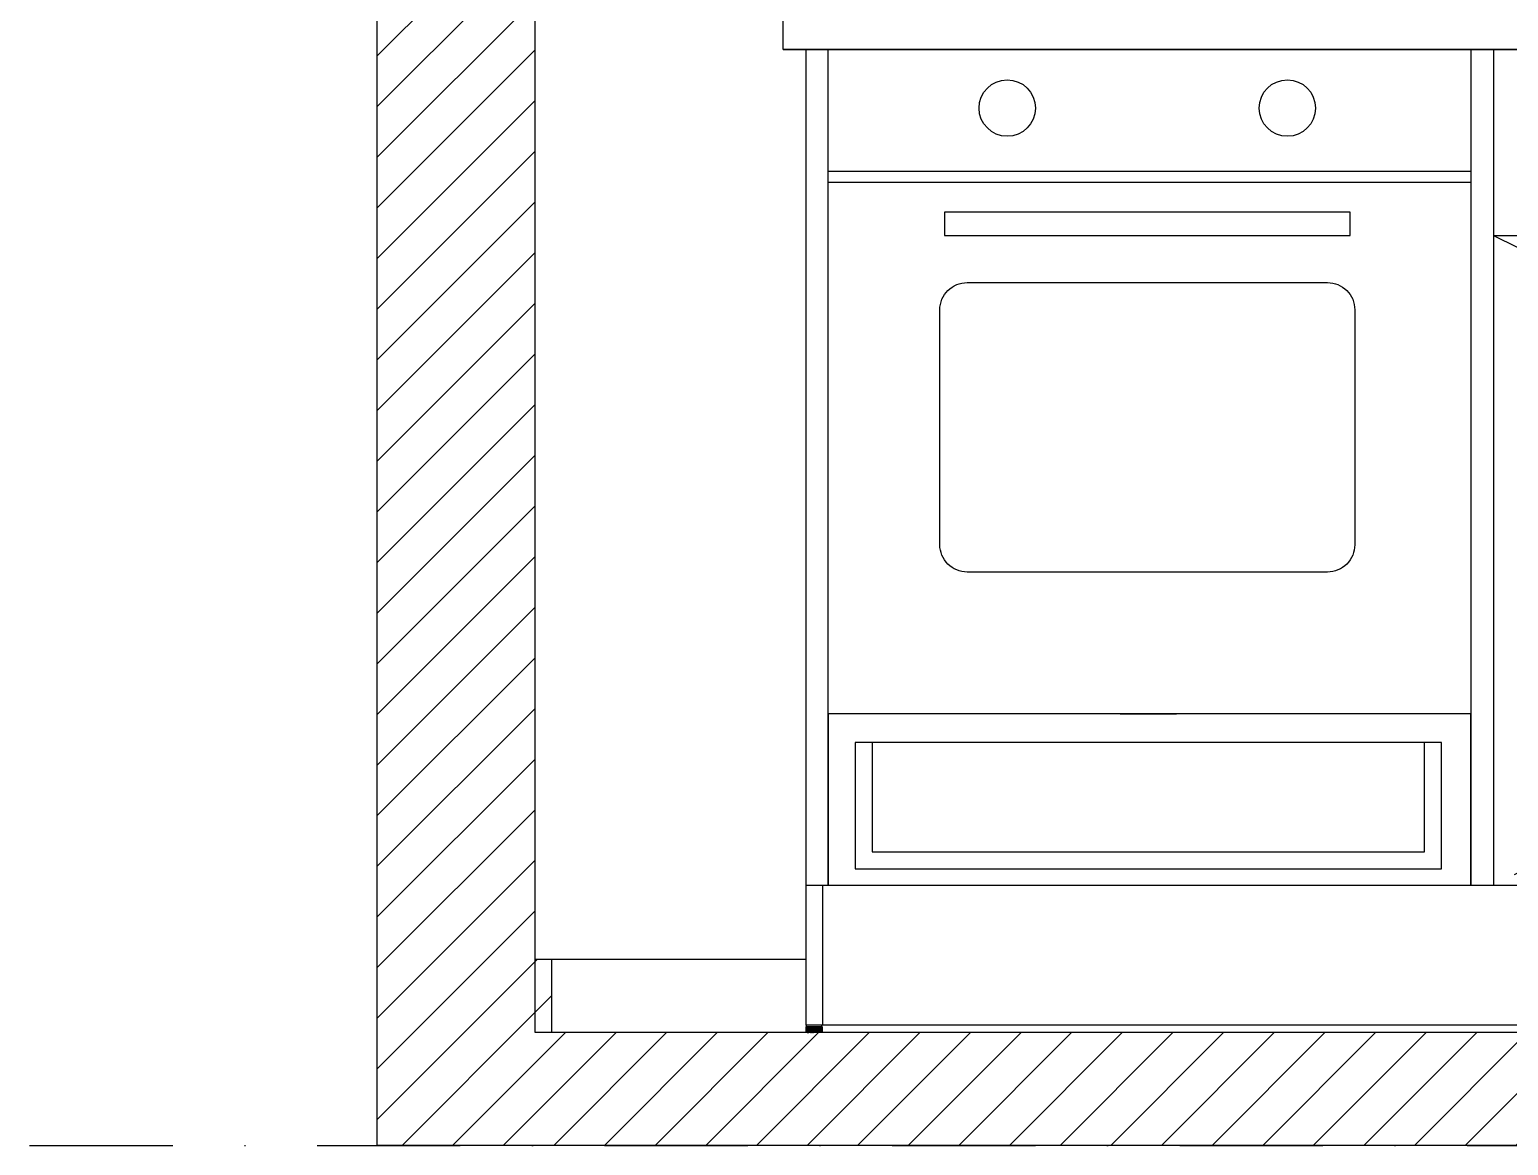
# Model space of a CAD drawing. Header units: millimetres. Extents: x 15064 to 17168, y 16262 to 17454.
# Drawn here: x 16237.8 to 16368.9, y 17181.3 to 17280.2 of the extents above; entities that cross this region are included whole.
import ezdxf

# ---------------------------------------------------------------- set-up
doc = ezdxf.new("R2010")
doc.units = ezdxf.units.MM
doc.linetypes.add('NASCOSTA', pattern=[9.525, 6.35, -3.175])
doc.linetypes.add('TRATTOPUNTO', pattern=[25.4, 12.7, -6.35, 0, -6.35])
for name, color, linetype in [('apertura ante', 8, 'NASCOSTA'), ('muri', 30, 'Continuous'), ('piastrelle', 11, 'Continuous'), ('sezioni', 235, 'Continuous')]:
    doc.layers.add(name, color=color, linetype=linetype)
pattern_1 = [(45, (-4e-12, 533.2703), (-2.24506403, 2.24506403), [])]

msp = doc.modelspace()

# ---------------------------------------------------------------- hatches: boundary and pattern name
at = {"layer": 'muri'}
h = msp.add_hatch(dxfattribs=at)
h.set_pattern_fill('ANSI31', color=256)
h.set_pattern_definition(pattern_1)
h.paths.add_polyline_path([(16268.62, 17181.26), (16582.12, 17181.26), (16582.12, 17298.76), (16568.12, 17298.76), (16568.12, 17191.26), (16282.62, 17191.26), (16282.62, 17412.26), (16568.12, 17412.26), (16596.12, 17412.26), (16596.12, 17426.26), (16268.62, 17426.26)])
at = {"layer": 'piastrelle'}
h = msp.add_hatch(dxfattribs=at)
h.set_pattern_fill('ANSI31', color=256)
h.set_pattern_definition(pattern_1)
h.paths.add_polyline_path([(16284.12, 17197.76), (16282.62, 17197.76), (16282.62, 17191.26), (16284.12, 17191.26)])
h.paths.add_polyline_path([(16568.12, 17197.76), (16566.62, 17197.76), (16566.62, 17191.26), (16568.12, 17191.26)])

# ---------------------------------------------------------------- linework, layer by layer
for p, q in [((16304.62, 17278.42), (16304.62, 17281.92)), ((16304.62, 17278.42), (16304.62, 17281.92)), ((16488.62, 17278.42), (16304.62, 17278.42)), ((16304.62, 17278.42), (16488.62, 17278.42)), ((16306.62, 17278.42), (16306.62, 17191.92)), ((16308.62, 17204.32), (16308.62, 17278.42)), ((16365.62, 17278.42), (16365.62, 17204.32)), ((16365.62, 17278.42), (16365.62, 17219.52)), ((16367.62, 17278.42), (16367.62, 17204.32)), ((16354.92, 17263.98), (16318.92, 17263.98)), ((16318.92, 17263.98), (16318.92, 17261.91)), ((16354.92, 17261.91), (16354.92, 17263.98)), ((16318.92, 17261.91), (16354.92, 17261.91)), ((16367.62, 17261.92), (16367.62, 17204.32)), ((16334.5, 17219.52), (16339.5, 17219.52)), ((16363.01, 17216.99), (16311.01, 17216.99)), ((16311.01, 17216.99), (16311.01, 17205.79)), ((16312.51, 17216.99), (16312.51, 17207.29)), ((16361.51, 17207.29), (16361.51, 17216.99)), ((16363.01, 17205.79), (16363.01, 17216.99)), ((16282.62, 17212.26), (16282.62, 17212.26)), ((16312.51, 17207.29), (16361.51, 17207.29)), ((16311.01, 17205.79), (16363.01, 17205.79)), ((16306.62, 17204.32), (16486.62, 17204.32)), ((16306.62, 17204.32), (16308.12, 17204.32)), ((16306.62, 17204.32), (16308.62, 17204.32)), ((16308.12, 17204.32), (16308.12, 17191.92)), ((16367.62, 17204.32), (16425.62, 17204.32)), ((16486.62, 17191.92), (16306.62, 17191.92)), ((16308.12, 17191.92), (16306.62, 17191.92))]:
    msp.add_line(p, q)
for points in [[(16365.62, 17219.52), (16365.62, 17219.52), (16308.62, 17219.52), (16308.62, 17278.42), (16365.62, 17278.42), (16365.62, 17219.52)], [(16308.62, 17267.63), (16365.62, 17267.63)], [(16309.62, 17267.63), (16365.62, 17267.63)], [(16308.62, 17266.64), (16365.62, 17266.64)]]:
    msp.add_lwpolyline(points)
for points in [[(16425.62, 17278.42), (16367.62, 17278.42), (16367.62, 17261.92), (16425.62, 17261.92)], [(16365.62, 17219.52), (16308.62, 17219.52), (16308.62, 17204.32), (16365.62, 17204.32)]]:
    msp.add_lwpolyline(points, close=True)
msp.add_lwpolyline([(16320.94, 17257.75), (16352.9, 17257.75, -0.414214), (16355.32, 17255.34), (16355.32, 17234.51, -0.414214), (16352.9, 17232.09), (16320.94, 17232.09, -0.414214), (16318.52, 17234.51), (16318.52, 17255.34, -0.414214)], format="xyb", close=True)
at = {"lineweight": 25}
for points in [[(16306.64, 17191.78), (16306.64, 17191.29), (16306.65, 17191.29), (16306.65, 17191.29)], [(16306.64, 17191.78), (16306.65, 17191.78), (16306.65, 17191.78)], [(16306.65, 17191.78), (16306.65, 17191.29), (16306.66, 17191.29), (16306.66, 17191.29), (16306.67, 17191.29)], [(16306.65, 17191.78), (16306.66, 17191.78), (16306.66, 17191.78), (16306.67, 17191.78)], [(16306.67, 17191.28), (16306.67, 17191.28), (16306.67, 17191.29), (16306.67, 17191.29), (16306.67, 17191.29), (16306.67, 17191.78)], [(16306.69, 17191.78), (16306.68, 17191.78), (16306.68, 17191.78), (16306.68, 17191.78), (16306.67, 17191.78), (16306.67, 17191.78)], [(16306.68, 17191.78), (16306.68, 17191.92)], [(16306.68, 17191.78), (16306.68, 17191.29), (16306.68, 17191.29), (16306.68, 17191.29), (16306.69, 17191.29)], [(16306.69, 17191.28), (16306.69, 17191.28), (16306.69, 17191.29), (16306.69, 17191.29), (16306.69, 17191.29), (16306.69, 17191.78)], [(16306.73, 17191.78), (16306.72, 17191.78), (16306.71, 17191.78), (16306.71, 17191.78), (16306.7, 17191.78), (16306.69, 17191.78)], [(16306.71, 17191.78), (16306.71, 17191.29), (16306.71, 17191.29), (16306.72, 17191.29), (16306.73, 17191.29)], [(16306.72, 17191.28), (16306.72, 17191.28), (16306.72, 17191.28), (16306.72, 17191.28), (16306.73, 17191.29), (16306.73, 17191.29), (16306.73, 17191.78)], [(16306.77, 17191.78), (16306.76, 17191.78), (16306.76, 17191.78), (16306.75, 17191.78), (16306.74, 17191.78), (16306.73, 17191.78)], [(16306.75, 17191.78), (16306.75, 17191.29), (16306.76, 17191.29), (16306.76, 17191.29), (16306.77, 17191.29)], [(16306.76, 17191.28), (16306.76, 17191.28), (16306.77, 17191.28), (16306.77, 17191.28), (16306.77, 17191.28), (16306.77, 17191.29), (16306.77, 17191.29), (16306.77, 17191.78)], [(16306.83, 17191.78), (16306.82, 17191.78), (16306.81, 17191.78), (16306.81, 17191.78), (16306.8, 17191.78), (16306.79, 17191.78), (16306.77, 17191.78)], [(16306.8, 17191.78), (16306.8, 17191.29), (16306.81, 17191.29), (16306.81, 17191.29), (16306.82, 17191.29), (16306.83, 17191.29)], [(16306.81, 17191.28), (16306.82, 17191.28), (16306.82, 17191.28), (16306.82, 17191.28), (16306.83, 17191.28), (16306.83, 17191.29), (16306.83, 17191.29), (16306.83, 17191.78)], [(16306.9, 17191.78), (16306.89, 17191.78), (16306.88, 17191.78), (16306.87, 17191.78), (16306.87, 17191.78), (16306.85, 17191.78), (16306.83, 17191.78)], [(16306.87, 17191.29), (16306.88, 17191.28), (16306.88, 17191.28), (16306.88, 17191.28), (16306.89, 17191.28), (16306.9, 17191.29), (16306.9, 17191.29), (16306.9, 17191.78)], [(16306.87, 17191.78), (16306.87, 17191.29), (16306.87, 17191.29), (16306.88, 17191.29), (16306.89, 17191.29), (16306.9, 17191.29)], [(16306.97, 17191.78), (16306.96, 17191.78), (16306.95, 17191.78), (16306.94, 17191.78), (16306.94, 17191.78), (16306.92, 17191.78), (16306.9, 17191.78)], [(16306.94, 17191.78), (16306.94, 17191.29), (16306.94, 17191.29), (16306.95, 17191.28), (16306.95, 17191.28), (16306.96, 17191.28), (16306.97, 17191.29), (16306.97, 17191.29), (16306.97, 17191.29), (16306.97, 17191.78)], [(16307.05, 17191.78), (16307.04, 17191.78), (16307.03, 17191.78), (16307.02, 17191.78), (16307.02, 17191.78), (16307, 17191.78), (16306.97, 17191.78)], [(16307.02, 17191.78), (16307.02, 17191.29), (16307.02, 17191.29), (16307.03, 17191.28), (16307.03, 17191.28), (16307.04, 17191.28), (16307.05, 17191.29), (16307.05, 17191.29), (16307.05, 17191.29), (16307.05, 17191.78)], [(16307.14, 17191.78), (16307.13, 17191.78), (16307.12, 17191.78), (16307.11, 17191.78), (16307.1, 17191.78), (16307.08, 17191.78), (16307.05, 17191.78)], [(16307.1, 17191.78), (16307.1, 17191.29), (16307.11, 17191.29), (16307.11, 17191.28), (16307.12, 17191.28), (16307.13, 17191.28), (16307.14, 17191.29), (16307.14, 17191.29), (16307.14, 17191.29), (16307.14, 17191.78)], [(16307.14, 17191.78), (16307.14, 17191.78), (16307.14, 17191.78)], [(16307.23, 17191.78), (16307.22, 17191.78), (16307.21, 17191.78), (16307.2, 17191.78), (16307.19, 17191.78), (16307.16, 17191.78), (16307.14, 17191.78)], [(16307.19, 17191.78), (16307.19, 17191.29), (16307.2, 17191.29), (16307.2, 17191.28), (16307.21, 17191.28), (16307.22, 17191.28), (16307.23, 17191.29), (16307.23, 17191.29), (16307.23, 17191.29), (16307.23, 17191.78)], [(16307.32, 17191.78), (16307.31, 17191.78), (16307.3, 17191.78), (16307.29, 17191.78), (16307.28, 17191.78), (16307.26, 17191.78), (16307.23, 17191.78)], [(16307.28, 17191.78), (16307.28, 17191.29), (16307.29, 17191.29), (16307.29, 17191.28), (16307.3, 17191.28), (16307.31, 17191.28), (16307.32, 17191.29), (16307.32, 17191.29), (16307.32, 17191.29), (16307.32, 17191.78)], [(16307.42, 17191.78), (16307.41, 17191.78), (16307.4, 17191.78), (16307.39, 17191.78), (16307.38, 17191.78), (16307.35, 17191.78), (16307.32, 17191.78)], [(16307.38, 17191.78), (16307.38, 17191.29), (16307.38, 17191.29), (16307.38, 17191.29), (16307.39, 17191.28), (16307.4, 17191.28), (16307.41, 17191.28), (16307.41, 17191.29), (16307.42, 17191.29), (16307.42, 17191.78)], [(16307.51, 17191.78), (16307.5, 17191.78), (16307.49, 17191.78), (16307.48, 17191.78), (16307.47, 17191.78), (16307.44, 17191.78), (16307.42, 17191.78)], [(16307.47, 17191.78), (16307.47, 17191.29), (16307.47, 17191.29), (16307.47, 17191.29), (16307.49, 17191.28), (16307.49, 17191.28), (16307.5, 17191.28), (16307.51, 17191.29), (16307.51, 17191.29), (16307.51, 17191.78)], [(16307.6, 17191.78), (16307.59, 17191.78), (16307.58, 17191.78), (16307.57, 17191.78), (16307.56, 17191.78), (16307.54, 17191.78), (16307.51, 17191.78)], [(16307.56, 17191.78), (16307.56, 17191.29), (16307.56, 17191.29), (16307.57, 17191.29), (16307.58, 17191.28), (16307.58, 17191.28), (16307.59, 17191.28), (16307.6, 17191.29), (16307.6, 17191.29), (16307.6, 17191.78)], [(16307.69, 17191.78), (16307.68, 17191.78), (16307.67, 17191.78), (16307.66, 17191.78), (16307.65, 17191.78), (16307.63, 17191.78), (16307.6, 17191.78)], [(16307.65, 17191.78), (16307.65, 17191.29), (16307.65, 17191.29), (16307.66, 17191.29), (16307.67, 17191.28), (16307.67, 17191.28), (16307.68, 17191.28), (16307.68, 17191.29), (16307.69, 17191.29), (16307.69, 17191.78)], [(16307.77, 17191.78), (16307.77, 17191.78), (16307.76, 17191.78), (16307.75, 17191.78), (16307.74, 17191.78), (16307.71, 17191.78), (16307.69, 17191.78)], [(16307.74, 17191.78), (16307.74, 17191.29), (16307.74, 17191.29), (16307.74, 17191.29), (16307.75, 17191.28), (16307.75, 17191.28), (16307.76, 17191.28), (16307.77, 17191.29), (16307.77, 17191.29), (16307.77, 17191.78)], [(16307.84, 17191.78), (16307.84, 17191.78), (16307.83, 17191.78), (16307.83, 17191.78), (16307.81, 17191.78), (16307.79, 17191.78), (16307.77, 17191.78)], [(16307.84, 17191.29), (16307.84, 17191.28), (16307.83, 17191.28), (16307.83, 17191.28), (16307.82, 17191.28), (16307.81, 17191.29), (16307.81, 17191.29), (16307.81, 17191.78)], [(16307.84, 17191.29), (16307.84, 17191.29), (16307.84, 17191.29), (16307.84, 17191.29), (16307.84, 17191.78)], [(16307.91, 17191.78), (16307.91, 17191.78), (16307.9, 17191.78), (16307.89, 17191.78), (16307.88, 17191.78), (16307.86, 17191.78), (16307.84, 17191.78)], [(16307.9, 17191.28), (16307.9, 17191.28), (16307.9, 17191.28), (16307.89, 17191.28), (16307.89, 17191.28), (16307.88, 17191.29), (16307.88, 17191.29), (16307.88, 17191.78)], [(16307.9, 17191.28), (16307.9, 17191.29), (16307.91, 17191.29), (16307.91, 17191.29), (16307.91, 17191.29), (16307.91, 17191.29), (16307.91, 17191.29), (16307.91, 17191.78)], [(16307.97, 17191.78), (16307.97, 17191.78), (16307.96, 17191.78), (16307.94, 17191.78), (16307.93, 17191.78), (16307.91, 17191.78)], [(16307.96, 17191.28), (16307.96, 17191.28), (16307.95, 17191.28), (16307.95, 17191.28), (16307.95, 17191.28), (16307.95, 17191.29), (16307.94, 17191.29), (16307.94, 17191.78)], [(16307.96, 17191.28), (16307.97, 17191.28), (16307.97, 17191.29), (16307.97, 17191.29), (16307.97, 17191.29), (16307.97, 17191.29), (16307.97, 17191.29), (16307.97, 17191.78)], [(16308.02, 17191.78), (16308.01, 17191.78), (16308.01, 17191.78), (16308, 17191.78), (16307.98, 17191.78), (16307.97, 17191.78)], [(16308.01, 17191.28), (16308.01, 17191.28), (16308, 17191.28), (16308, 17191.28), (16308, 17191.28), (16308, 17191.29), (16308, 17191.29), (16308, 17191.78)], [(16308.01, 17191.28), (16308.01, 17191.28), (16308.01, 17191.29), (16308.01, 17191.29), (16308.02, 17191.29), (16308.02, 17191.29), (16308.02, 17191.29), (16308.02, 17191.78)], [(16308.06, 17191.78), (16308.05, 17191.78), (16308.05, 17191.78), (16308.04, 17191.78), (16308.03, 17191.78), (16308.02, 17191.78)], [(16308.05, 17191.28), (16308.04, 17191.28), (16308.04, 17191.28), (16308.04, 17191.28), (16308.04, 17191.29), (16308.04, 17191.29), (16308.04, 17191.78)], [(16308.05, 17191.28), (16308.05, 17191.28), (16308.05, 17191.28), (16308.05, 17191.29), (16308.05, 17191.29), (16308.05, 17191.29), (16308.05, 17191.29), (16308.06, 17191.29), (16308.06, 17191.29), (16308.06, 17191.78)], [(16308.06, 17191.78), (16308.06, 17191.92)], [(16308.07, 17191.28), (16308.07, 17191.28), (16308.06, 17191.29), (16308.06, 17191.29), (16308.06, 17191.29), (16308.06, 17191.78)], [(16308.08, 17191.78), (16308.08, 17191.78), (16308.07, 17191.78), (16308.06, 17191.78), (16308.06, 17191.78), (16308.06, 17191.78)], [(16308.07, 17191.28), (16308.07, 17191.28), (16308.08, 17191.28), (16308.08, 17191.29), (16308.08, 17191.29), (16308.08, 17191.29), (16308.08, 17191.29), (16308.08, 17191.29), (16308.08, 17191.29), (16308.08, 17191.78)], [(16308.09, 17191.28), (16308.08, 17191.28), (16308.08, 17191.29), (16308.08, 17191.29), (16308.08, 17191.29), (16308.08, 17191.78)], [(16308.09, 17191.78), (16308.09, 17191.78), (16308.08, 17191.78), (16308.08, 17191.78)], [(16308.09, 17191.78), (16308.09, 17191.29), (16308.1, 17191.29)], [(16308.09, 17191.78), (16308.1, 17191.78)], [(16308.09, 17191.28), (16308.09, 17191.28), (16308.09, 17191.28), (16308.09, 17191.29), (16308.1, 17191.29), (16308.1, 17191.29), (16308.1, 17191.29), (16308.1, 17191.29), (16308.1, 17191.78)], [(16306.65, 17191.28), (16306.65, 17191.28), (16306.65, 17191.28), (16306.65, 17191.29), (16306.65, 17191.29), (16306.65, 17191.29), (16306.64, 17191.29), (16306.64, 17191.29), (16306.64, 17191.29)], [(16306.65, 17191.29), (16306.65, 17191.29), (16306.65, 17191.28)], [(16306.67, 17191.28), (16306.66, 17191.28), (16306.66, 17191.28), (16306.66, 17191.28), (16306.66, 17191.29), (16306.66, 17191.29), (16306.65, 17191.29), (16306.65, 17191.29), (16306.65, 17191.29)], [(16307.96, 17191.27), (16307.91, 17191.27), (16307.86, 17191.27), (16307.8, 17191.27), (16307.74, 17191.27), (16307.68, 17191.27), (16307.62, 17191.27), (16307.54, 17191.27), (16307.47, 17191.27), (16307.4, 17191.27), (16307.33, 17191.27), (16307.26, 17191.27), (16307.19, 17191.27), (16307.12, 17191.27), (16307.05, 17191.27), (16306.99, 17191.27), (16306.93, 17191.27), (16306.88, 17191.27), (16306.83, 17191.27), (16306.78, 17191.27), (16306.74, 17191.27), (16306.71, 17191.27), (16306.69, 17191.27), (16306.67, 17191.27), (16306.66, 17191.27), (16306.65, 17191.27), (16306.65, 17191.28)], [(16306.65, 17191.28), (16306.65, 17191.28)], [(16306.67, 17191.26), (16306.66, 17191.26), (16306.66, 17191.26), (16306.66, 17191.26), (16306.66, 17191.26), (16306.66, 17191.27), (16306.65, 17191.27), (16306.65, 17191.27), (16306.65, 17191.27)], [(16306.69, 17191.28), (16306.68, 17191.28), (16306.68, 17191.28), (16306.68, 17191.29), (16306.68, 17191.29), (16306.68, 17191.29), (16306.67, 17191.29), (16306.67, 17191.29), (16306.67, 17191.29)], [(16307.95, 17191.26), (16307.9, 17191.26), (16307.85, 17191.26), (16307.79, 17191.26), (16307.73, 17191.26), (16307.67, 17191.26), (16307.59, 17191.26), (16307.52, 17191.26), (16307.45, 17191.26), (16307.38, 17191.26), (16307.3, 17191.26), (16307.23, 17191.26), (16307.16, 17191.26), (16307.09, 17191.26), (16307.02, 17191.26), (16306.96, 17191.26), (16306.9, 17191.26), (16306.85, 17191.26), (16306.8, 17191.26), (16306.76, 17191.26), (16306.73, 17191.26), (16306.7, 17191.26), (16306.68, 17191.26), (16306.67, 17191.26), (16306.67, 17191.26)], [(16306.72, 17191.28), (16306.71, 17191.28), (16306.71, 17191.28), (16306.71, 17191.29), (16306.71, 17191.29), (16306.71, 17191.29), (16306.71, 17191.29), (16306.71, 17191.29)], [(16306.76, 17191.28), (16306.75, 17191.28), (16306.75, 17191.29), (16306.75, 17191.29), (16306.75, 17191.29), (16306.75, 17191.29), (16306.75, 17191.29)], [(16306.81, 17191.28), (16306.81, 17191.29), (16306.81, 17191.29), (16306.81, 17191.29), (16306.8, 17191.29), (16306.8, 17191.29), (16306.8, 17191.29)], [(16306.87, 17191.29), (16306.87, 17191.29), (16306.87, 17191.29), (16306.87, 17191.29), (16306.87, 17191.29)], [(16306.94, 17191.29), (16306.94, 17191.29), (16306.95, 17191.29), (16306.96, 17191.29), (16306.97, 17191.29)], [(16307.02, 17191.29), (16307.02, 17191.29), (16307.03, 17191.29), (16307.04, 17191.29), (16307.05, 17191.29)], [(16307.1, 17191.29), (16307.11, 17191.29), (16307.12, 17191.29), (16307.13, 17191.29), (16307.14, 17191.29)], [(16307.19, 17191.29), (16307.2, 17191.29), (16307.21, 17191.29), (16307.22, 17191.29), (16307.23, 17191.29)], [(16307.28, 17191.29), (16307.29, 17191.29), (16307.3, 17191.29), (16307.31, 17191.29), (16307.32, 17191.29)], [(16307.38, 17191.29), (16307.39, 17191.29), (16307.4, 17191.29), (16307.41, 17191.29), (16307.42, 17191.29)], [(16307.47, 17191.29), (16307.48, 17191.29), (16307.49, 17191.29), (16307.5, 17191.29), (16307.51, 17191.29)], [(16307.56, 17191.29), (16307.57, 17191.29), (16307.58, 17191.29), (16307.59, 17191.29), (16307.6, 17191.29)], [(16307.65, 17191.29), (16307.66, 17191.29), (16307.67, 17191.29), (16307.68, 17191.29), (16307.69, 17191.29)], [(16307.74, 17191.29), (16307.75, 17191.29), (16307.76, 17191.29), (16307.77, 17191.29), (16307.77, 17191.29)], [(16307.81, 17191.29), (16307.83, 17191.29), (16307.83, 17191.29), (16307.84, 17191.29), (16307.84, 17191.29)], [(16307.88, 17191.29), (16307.89, 17191.29), (16307.9, 17191.29), (16307.91, 17191.29), (16307.91, 17191.29)], [(16307.94, 17191.29), (16307.96, 17191.29), (16307.97, 17191.29), (16307.97, 17191.29)], [(16308.08, 17191.26), (16308.08, 17191.26), (16308.06, 17191.26), (16308.05, 17191.26), (16308.02, 17191.26), (16307.99, 17191.26), (16307.95, 17191.26)], [(16308.09, 17191.28), (16308.09, 17191.27), (16308.08, 17191.27), (16308.07, 17191.27), (16308.06, 17191.27), (16308.03, 17191.27), (16308, 17191.27), (16307.96, 17191.27)], [(16308, 17191.29), (16308.01, 17191.29), (16308.01, 17191.29), (16308.02, 17191.29)], [(16308.04, 17191.29), (16308.05, 17191.29), (16308.05, 17191.29), (16308.06, 17191.29)], [(16308.06, 17191.29), (16308.07, 17191.29), (16308.08, 17191.29), (16308.08, 17191.29)], [(16308.08, 17191.29), (16308.09, 17191.29), (16308.09, 17191.29)], [(16308.09, 17191.27), (16308.09, 17191.27), (16308.09, 17191.27), (16308.09, 17191.27), (16308.09, 17191.26), (16308.08, 17191.26), (16308.08, 17191.26), (16308.08, 17191.26), (16308.08, 17191.26)], [(16308.09, 17191.29), (16308.09, 17191.29), (16308.09, 17191.29), (16308.09, 17191.29), (16308.09, 17191.29), (16308.09, 17191.28), (16308.09, 17191.28), (16308.09, 17191.28)], [(16308.09, 17191.28), (16308.09, 17191.28)]]:
    msp.add_lwpolyline(points, dxfattribs=at)
for centre in [(16324.5, 17273.22), (16349.34, 17273.22)]:
    msp.add_circle(centre, 2.5)
at = {"layer": 'apertura ante'}
for p, q in [((16367.62, 17261.92), (16425.62, 17233.12)), ((16375.14, 17208.06), (16367.62, 17204.32))]:
    msp.add_line(p, q, dxfattribs=at)
at = {"layer": 'muri'}
for p, q in [((16268.62, 17181.26), (16268.62, 17426.26)), ((16282.62, 17191.26), (16282.62, 17412.26)), ((16568.12, 17191.26), (16282.62, 17191.26)), ((16880.36, 17181.26), (16268.62, 17181.26))]:
    msp.add_line(p, q, dxfattribs=at)
at = {"layer": 'piastrelle'}
for p, q in [((16282.62, 17197.76), (16306.62, 17197.76)), ((16284.12, 17191.26), (16284.12, 17197.76))]:
    msp.add_line(p, q, dxfattribs=at)
at = {"layer": 'sezioni', "linetype": 'TRATTOPUNTO'}
msp.add_line((16237.79, 17181.26), (16915.2, 17181.26), dxfattribs=at)

doc.saveas('drawing.dxf')
